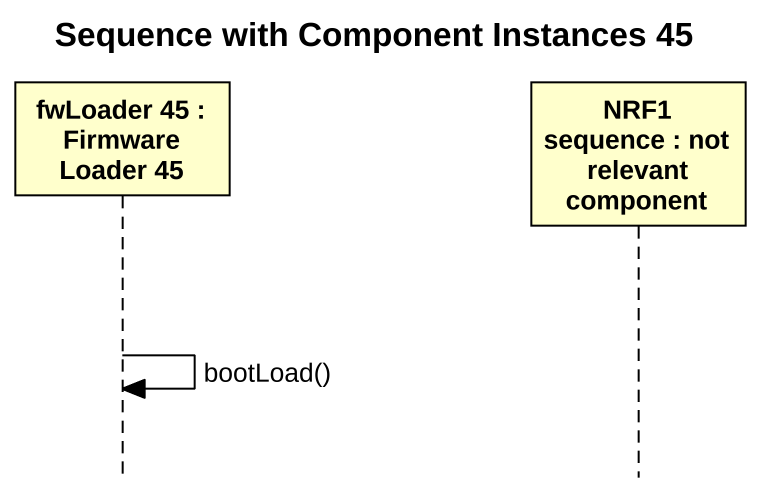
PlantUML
@startuml
title Sequence with Component Instances 45
hide footbox
participant "fwLoader 45 : Firmware Loader 45" as fwLoader_45
participant "NRF1 sequence : not relevant component" as NRF1_sequence

fwLoader_45 -> fwLoader_45 : bootLoad()
@enduml
